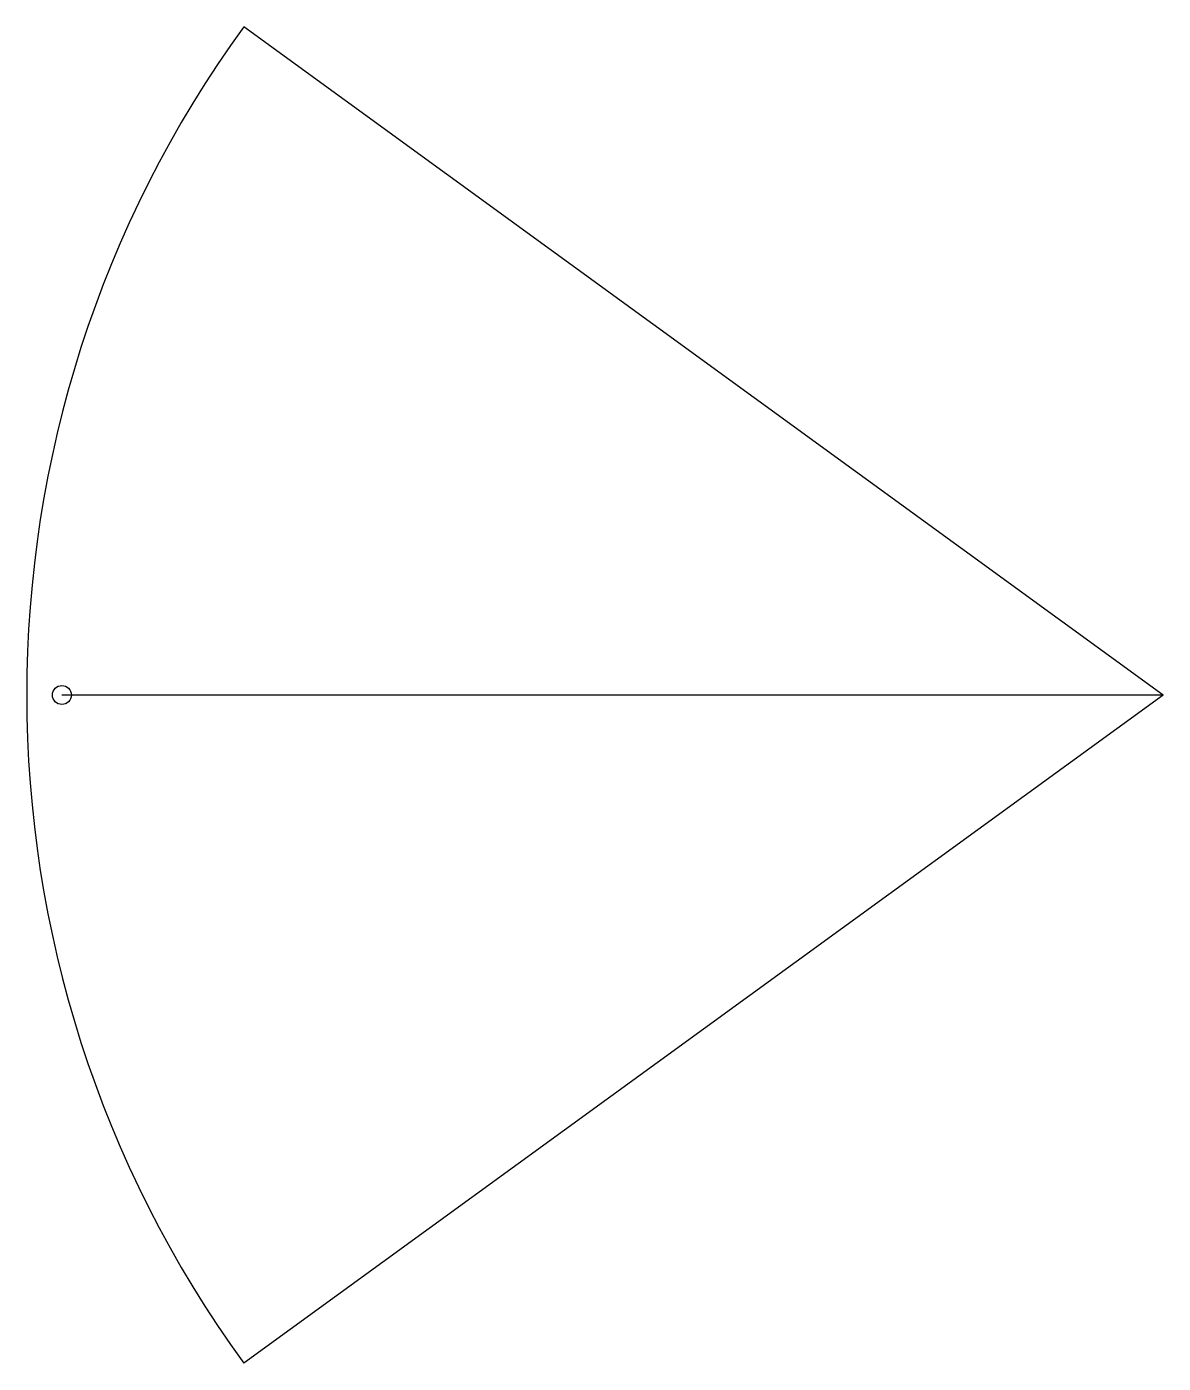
# Model space of a CAD drawing. Header units: millimetres. Extents: x -300 to 0, y -176 to 176.
import ezdxf

# ---------------------------------------------------------------- set-up
doc = ezdxf.new("R2010")
doc.units = ezdxf.units.MM
doc.layers.get('0').update_dxf_attribs({"linetype": 'CONTINUOUS'})

msp = doc.modelspace()

# ---------------------------------------------------------------- linework, layer by layer
for q in [(-242.71, 176.34), (-290.71, 0), (-242.71, -176.34)]:
    msp.add_line((0, 0), q)
for centre, radius in [((-290.71, 0), 2.5), ((-52.51, 0), 0)]:
    msp.add_circle(centre, radius)
msp.add_arc((0, 0), 300, 144, 216)

doc.saveas('drawing.dxf')
